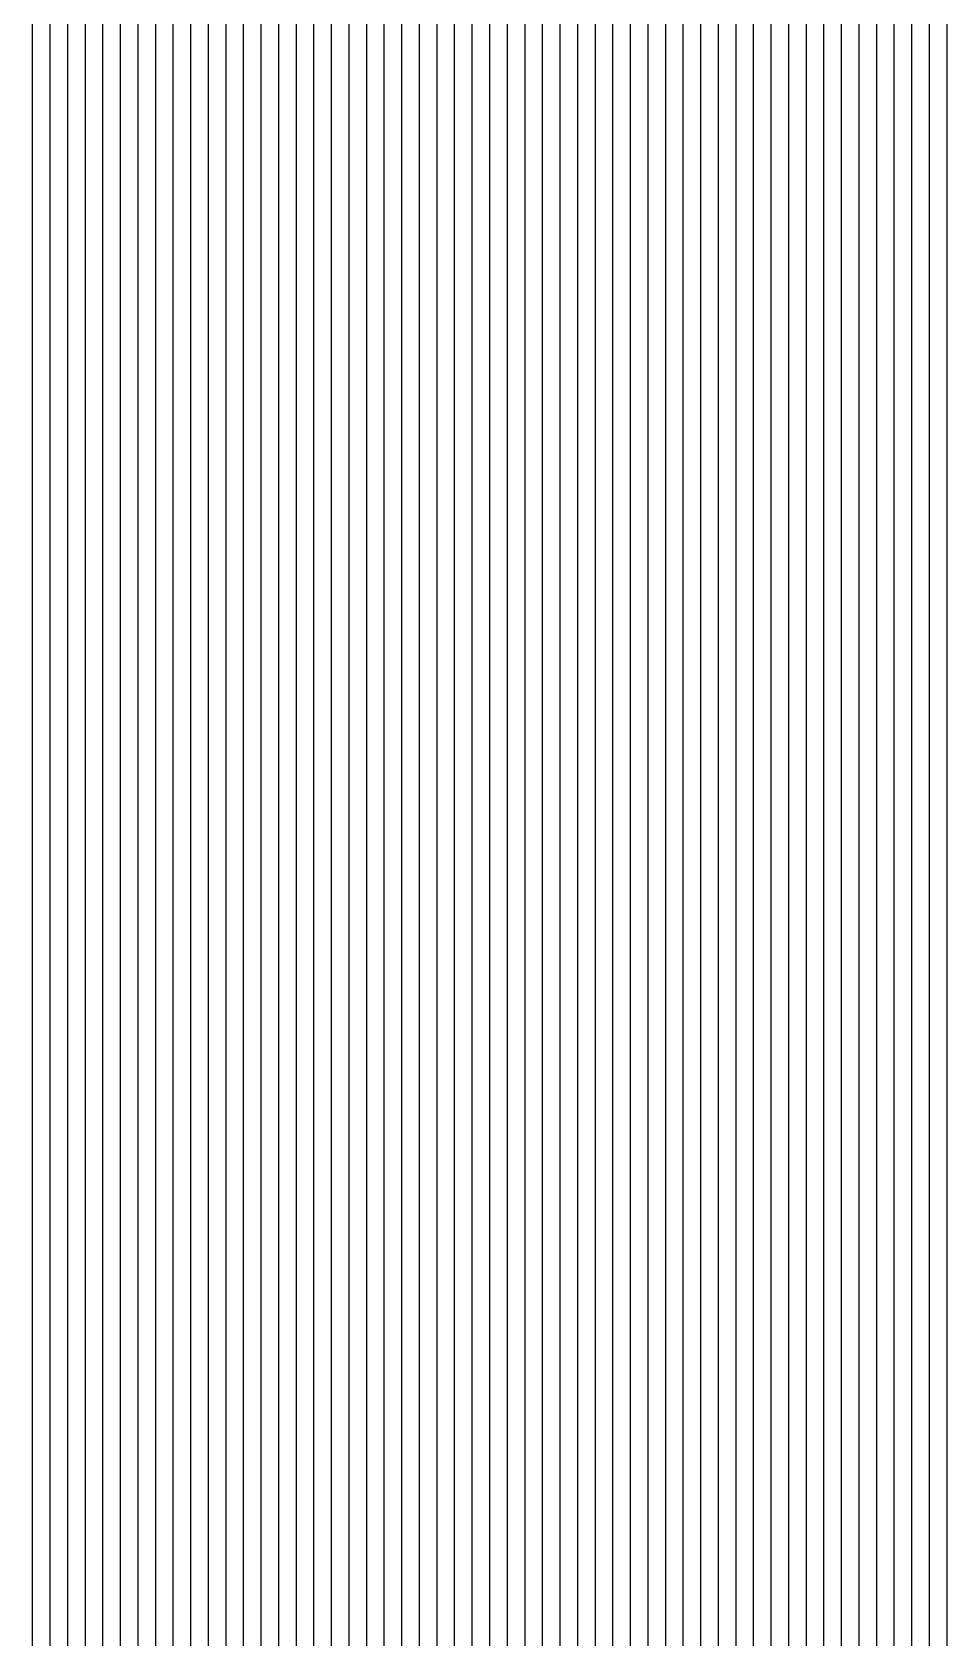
# Model space of a CAD drawing. Header units: millimetres. Extents: x -106 to 66, y -32 to 42.
# Drawn here: x 12.4 to 22.8, y -32.2 to -13.84 of the extents above; entities that cross this region are included whole.
import ezdxf

# ---------------------------------------------------------------- set-up
doc = ezdxf.new("R2010")
doc.units = ezdxf.units.MM
doc.layers.add('默认', color=18, linetype='Continuous', true_color=0x000000)

msp = doc.modelspace()

# ---------------------------------------------------------------- linework, layer by layer
at = {"layer": '默认'}
for points in [[(12.4, 1.568), (12.4, -32.2)], [(12.6, 1.401), (12.6, -32.2)], [(12.8, 1.246), (12.8, -32.2)], [(13, 1.104), (13, -32.2)], [(13.2, 0.974), (13.2, -32.2)], [(13.4, 0.858), (13.4, -32.2)], [(13.6, 0.755), (13.6, -32.2)], [(13.8, 0.664), (13.8, -32.2)], [(14, 0.585), (14, -32.2)], [(14.2, 0.516), (14.2, -32.2)], [(14.4, 0.456), (14.4, -32.2)], [(14.6, 0.402), (14.6, -32.2)], [(14.8, 0.354), (14.8, -32.2)], [(15, 0.311), (15, -32.2)], [(15.2, 0.271), (15.2, -32.2)], [(15.4, 0.234), (15.4, -32.2)], [(15.6, 0.199), (15.6, -32.2)], [(15.8, 0.166), (15.8, -32.2)], [(16, 0.135), (16, -32.2)], [(16.2, 0.105), (16.2, -32.2)], [(16.4, 0.077), (16.4, -32.2)], [(16.6, 0.049), (16.6, -32.2)], [(16.8, 0.023), (16.8, -32.2)], [(17, -0.003), (17, -32.2)], [(17.2, -0.027), (17.2, -32.2)], [(17.4, -0.051), (17.4, -32.2)], [(17.6, -0.074), (17.6, -32.2)], [(17.8, -0.096), (17.8, -32.2)], [(18, -0.117), (18, -32.2)], [(18.2, -0.138), (18.2, -32.2)], [(18.4, -0.158), (18.4, -32.2)], [(18.6, -0.178), (18.6, -32.2)], [(18.8, -0.197), (18.8, -32.2)], [(19, -0.216), (19, -32.2)], [(19.2, -0.234), (19.2, -32.2)], [(19.4, -0.253), (19.4, -32.2)], [(19.6, -0.271), (19.6, -32.2)], [(19.8, -0.289), (19.8, -32.2)], [(20, -0.307), (20, -32.2)], [(20.2, -0.325), (20.2, -32.2)], [(20.4, -0.343), (20.4, -32.2)], [(20.6, -0.361), (20.6, -32.2)], [(20.8, -0.381), (20.8, -32.2)], [(21, -0.4), (21, -32.2)], [(21.2, -0.419), (21.2, -32.2)], [(21.4, -0.439), (21.4, -32.2)], [(21.6, -0.459), (21.6, -32.2)], [(21.8, -0.479), (21.8, -32.2)], [(22, -0.5), (22, -32.2)], [(22.2, -0.522), (22.2, -32.2)], [(22.4, -0.545), (22.4, -32.2)], [(22.6, -0.569), (22.6, -0.592), (22.6, -32.2)], [(22.8, -0.594), (22.8, -32.2)], [(12.4, -1.786), (12.4, -32.2)], [(12.6, -1.881), (12.6, -32.2)], [(12.8, -1.97), (12.8, -32.2)], [(13, -2.053), (13, -32.2)], [(13.2, -2.131), (13.2, -32.2)], [(13.4, -2.205), (13.4, -32.2)], [(13.6, -2.275), (13.6, -32.2)], [(13.8, -2.343), (13.8, -32.2)], [(14, -2.408), (14, -32.2)], [(14.2, -2.472), (14.2, -32.2)], [(14.4, -2.533), (14.4, -32.2)], [(14.6, -2.594), (14.6, -32.2)], [(14.8, -2.653), (14.8, -32.2)], [(15, -2.711), (15, -32.2)], [(15.2, -2.769), (15.2, -32.2)], [(15.4, -2.826), (15.4, -32.2)], [(15.6, -2.882), (15.6, -32.2)], [(15.8, -2.939), (15.8, -32.2)], [(16, -2.995), (16, -32.2)], [(16.2, -3.051), (16.2, -32.2)], [(16.4, -3.108), (16.4, -32.2)], [(16.6, -3.165), (16.6, -32.2)], [(16.8, -3.222), (16.8, -32.2)], [(17, -3.279), (17, -32.2)], [(17.2, -3.337), (17.2, -32.2)], [(17.4, -3.396), (17.4, -32.2)], [(17.6, -3.455), (17.6, -32.2)], [(17.8, -3.516), (17.8, -32.2)], [(18, -3.577), (18, -32.2)], [(18.2, -3.64), (18.2, -32.2)], [(18.4, -3.704), (18.4, -32.2)], [(18.6, -3.769), (18.6, -32.2)], [(18.8, -3.837), (18.8, -32.2)], [(19, -3.906), (19, -32.2)], [(19.2, -3.978), (19.2, -32.2)], [(19.4, -4.052), (19.4, -32.2)], [(19.6, -4.129), (19.6, -32.2)], [(19.8, -4.209), (19.8, -32.2)], [(20, -4.292), (20, -32.2)], [(20.2, -4.379), (20.2, -32.2)], [(20.4, -4.469), (20.4, -32.2)], [(20.6, -4.564), (20.6, -32.2)], [(20.8, -4.663), (20.8, -32.2)], [(21, -4.766), (21, -32.2)], [(12.4, -4.942), (12.4, -32.2)], [(21.2, -4.876), (21.2, -32.2)], [(12.6, -5.034), (12.6, -32.2)], [(12.8, -5.123), (12.8, -32.2)], [(21.4, -4.991), (21.4, -32.2)], [(21.6, -5.112), (21.6, -32.2)], [(13, -5.21), (13, -32.2)], [(13.2, -5.295), (13.2, -32.2)], [(21.8, -5.241), (21.8, -32.2)], [(13.4, -5.379), (13.4, -32.2)], [(13.6, -5.463), (13.6, -32.2)], [(22, -5.376), (22, -32.2)], [(13.8, -5.545), (13.8, -32.2)], [(14, -5.628), (14, -32.2)], [(22.2, -5.52), (22.2, -32.2)], [(22.4, -5.671), (22.4, -32.2)], [(14.2, -5.71), (14.2, -32.2)], [(14.4, -5.793), (14.4, -32.2)], [(22.6, -5.83), (22.6, -32.2)], [(14.6, -5.875), (14.6, -32.2)], [(14.8, -5.958), (14.8, -32.2)], [(15, -6.042), (15, -32.2)], [(22.8, -5.999), (22.8, -32.2)], [(15.2, -6.126), (15.2, -32.2)], [(15.4, -6.211), (15.4, -32.2)], [(15.6, -6.297), (15.6, -32.2)], [(15.8, -6.385), (15.8, -32.2)], [(16, -6.473), (16, -32.2)], [(16.2, -6.562), (16.2, -32.2)], [(16.4, -6.653), (16.4, -32.2)], [(16.6, -6.746), (16.6, -32.2)], [(16.8, -6.84), (16.8, -32.2)], [(17, -6.937), (17, -32.2)], [(17.2, -7.035), (17.2, -32.2)], [(17.4, -7.137), (17.4, -32.2)], [(17.6, -7.241), (17.6, -32.2)], [(17.8, -7.349), (17.8, -32.2)], [(18, -7.46), (18, -32.2)], [(12.4, -7.685), (12.4, -32.2)], [(18.2, -7.575), (18.2, -32.2)], [(18.4, -7.693), (18.4, -32.2)], [(12.6, -7.811), (12.6, -32.2)], [(18.6, -7.816), (18.6, -32.2)], [(12.8, -7.932), (12.8, -32.2)], [(13, -8.05), (13, -32.2)], [(18.8, -7.943), (18.8, -32.2)], [(19, -8.074), (19, -32.2)], [(13.2, -8.166), (13.2, -32.2)], [(19.2, -8.209), (19.2, -32.2)], [(13.4, -8.28), (13.4, -32.2)], [(13.6, -8.393), (13.6, -32.2)], [(19.4, -8.349), (19.4, -32.2)], [(13.8, -8.505), (13.8, -32.2)], [(14, -8.616), (14, -32.2)], [(19.6, -8.494), (19.6, -32.2)], [(14.2, -8.728), (14.2, -32.2)], [(19.8, -8.643), (19.8, -32.2)], [(20, -8.797), (20, -32.2)], [(14.4, -8.839), (14.4, -32.2)], [(14.6, -8.951), (14.6, -32.2)], [(20.2, -8.956), (20.2, -32.2)], [(14.8, -9.063), (14.8, -32.2)], [(15, -9.176), (15, -32.2)], [(20.4, -9.119), (20.4, -9.136), (20.4, -32.2)], [(15.2, -9.29), (15.2, -32.2)], [(20.6, -9.286), (20.6, -32.2)], [(12.4, -9.525), (12.4, -32.2)], [(15.4, -9.404), (15.4, -32.2)], [(15.6, -9.52), (15.6, -32.2)], [(20.8, -9.458), (20.8, -32.2)], [(12.6, -9.73), (12.6, -32.2)], [(15.8, -9.636), (15.8, -32.2)], [(21, -9.634), (21, -32.2)], [(16, -9.754), (16, -32.2)], [(16.2, -9.872), (16.2, -32.2)], [(21.2, -9.815), (21.2, -32.2)], [(12.8, -9.925), (12.8, -32.2)], [(16.4, -9.993), (16.4, -32.2)], [(21.4, -10), (21.4, -32.2)], [(13, -10.109), (13, -32.2)], [(16.6, -10.114), (16.6, -32.2)], [(16.8, -10.238), (16.8, -32.2)], [(21.6, -10.189), (21.6, -32.2)], [(13.2, -10.284), (13.2, -32.2)], [(13.4, -10.451), (13.4, -32.2)], [(17, -10.364), (17, -32.2)], [(21.8, -10.382), (21.8, -32.2)], [(13.6, -10.61), (13.6, -32.2)], [(17.2, -10.492), (17.2, -32.2)], [(17.4, -10.621), (17.4, -32.2)], [(22, -10.578), (22, -32.2)], [(13.8, -10.765), (13.8, -32.2)], [(17.6, -10.754), (17.6, -32.2)], [(22.2, -10.778), (22.2, -32.2)], [(12.4, -10.871), (12.4, -32.2)], [(14, -10.914), (14, -32.2)], [(17.8, -10.888), (17.8, -32.2)], [(22.4, -10.982), (22.4, -32.2)], [(12.6, -11.126), (12.6, -32.2)], [(14.2, -11.06), (14.2, -32.2)], [(18, -11.025), (18, -32.2)], [(18.2, -11.163), (18.2, -32.2)], [(22.6, -11.188), (22.6, -32.2)], [(14.4, -11.203), (14.4, -32.2)], [(14.6, -11.343), (14.6, -32.2)], [(18.4, -11.304), (18.4, -32.2)], [(12.8, -11.392), (12.8, -32.2)], [(14.8, -11.481), (14.8, -32.2)], [(18.6, -11.448), (18.6, -32.2)], [(22.8, -11.397), (22.8, -32.2)], [(13, -11.627), (13, -32.2)], [(15, -11.617), (15, -32.2)], [(18.8, -11.593), (18.8, -32.2)], [(19, -11.74), (19, -32.2)], [(13.2, -11.849), (13.2, -32.2)], [(15.2, -11.752), (15.2, -32.2)], [(15.4, -11.886), (15.4, -32.2)], [(19.2, -11.889), (19.2, -32.2)], [(13.4, -12.062), (13.4, -32.2)], [(15.6, -12.019), (15.6, -32.2)], [(19.4, -12.039), (19.4, -32.2)], [(13.6, -12.264), (13.6, -32.2)], [(15.8, -12.151), (15.8, -32.2)], [(16, -12.283), (16, -32.2)], [(19.6, -12.191), (19.6, -32.2)], [(12.4, -12.348), (12.4, -32.2)], [(13.8, -12.458), (13.8, -32.2)], [(16.2, -12.414), (16.2, -32.2)], [(19.8, -12.344), (19.8, -32.2)], [(12.6, -12.601), (12.6, -32.2)], [(14, -12.642), (14, -32.2)], [(16.4, -12.545), (16.4, -32.2)], [(20, -12.499), (20, -32.2)], [(20.2, -12.654), (20.2, -32.2)], [(14.2, -12.818), (14.2, -32.2)], [(16.6, -12.676), (16.6, -32.2)], [(16.8, -12.807), (16.8, -32.2)], [(20.4, -12.81), (20.4, -32.2)], [(12.8, -12.879), (12.8, -32.2)], [(14.4, -12.987), (14.4, -32.2)], [(17, -12.939), (17, -32.2)], [(20.6, -12.966), (20.6, -32.2)], [(13, -13.171), (13, -32.2)], [(14.6, -13.15), (14.6, -32.2)], [(17.2, -13.07), (17.2, -32.2)], [(17.4, -13.202), (17.4, -32.2)], [(20.8, -13.123), (20.8, -32.2)], [(14.8, -13.308), (14.8, -32.2)], [(17.6, -13.333), (17.6, -32.2)], [(21, -13.279), (21, -32.2)], [(13.2, -13.429), (13.2, -32.2)], [(15, -13.461), (15, -32.2)], [(17.8, -13.465), (17.8, -32.2)], [(21.2, -13.434), (21.2, -32.2)], [(13.4, -13.656), (13.4, -32.2)], [(15.2, -13.609), (15.2, -32.2)], [(15.4, -13.754), (15.4, -32.2)], [(18, -13.597), (18, -32.2)], [(18.2, -13.728), (18.2, -32.2)], [(21.4, -13.589), (21.4, -32.2)], [(21.6, -13.743), (21.6, -32.2)], [(13.6, -13.864), (13.6, -32.2)], [(15.6, -13.896), (15.6, -32.2)], [(18.4, -13.859), (18.4, -32.2)], [(21.8, -13.896), (21.8, -32.2)], [(13.8, -14.059), (13.8, -32.2)], [(15.8, -14.035), (15.8, -32.2)], [(18.6, -13.99), (18.6, -32.2)], [(18.8, -14.12), (18.8, -32.2)], [(22, -14.047), (22, -32.2)], [(12.4, -14.266), (12.4, -32.2)], [(14, -14.245), (14, -32.2)], [(16, -14.171), (16, -32.2)], [(16.2, -14.304), (16.2, -32.2)], [(19, -14.25), (19, -32.2)], [(22.2, -14.196), (22.2, -32.2)], [(12.6, -14.489), (12.6, -32.2)], [(14.2, -14.422), (14.2, -32.2)], [(16.4, -14.436), (16.4, -32.2)], [(19.2, -14.379), (19.2, -32.2)], [(22.4, -14.342), (22.4, -32.2)], [(22.6, -14.486), (22.6, -32.2)], [(14.4, -14.593), (14.4, -32.2)], [(16.6, -14.566), (16.6, -32.2)], [(19.4, -14.507), (19.4, -32.2)], [(19.6, -14.634), (19.6, -32.2)], [(22.8, -14.627), (22.8, -32.2)], [(12.8, -14.742), (12.8, -32.2)], [(14.6, -14.756), (14.6, -32.2)], [(16.8, -14.694), (16.8, -32.2)], [(17, -14.82), (17, -32.2)], [(19.8, -14.76), (19.8, -32.2)], [(13, -14.988), (13, -32.2)], [(14.8, -14.914), (14.8, -32.2)], [(17.2, -14.945), (17.2, -32.2)], [(20, -14.884), (20, -32.2)], [(20.2, -15.007), (20.2, -32.2)], [(13.2, -15.2), (13.2, -32.2)], [(15, -15.066), (15, -32.2)], [(15.2, -15.214), (15.2, -32.2)], [(17.4, -15.068), (17.4, -32.2)], [(17.6, -15.19), (17.6, -32.2)], [(20.4, -15.128), (20.4, -32.2)], [(13.4, -15.393), (13.4, -32.2)], [(15.4, -15.357), (15.4, -32.2)], [(17.8, -15.31), (17.8, -32.2)], [(20.6, -15.248), (20.6, -32.2)], [(20.8, -15.365), (20.8, -32.2)], [(13.6, -15.575), (13.6, -32.2)], [(15.6, -15.497), (15.6, -32.2)], [(18, -15.428), (18, -32.2)], [(18.2, -15.545), (18.2, -32.2)], [(21, -15.481), (21, -32.2)], [(21.2, -15.595), (21.2, -32.2)], [(13.8, -15.748), (13.8, -32.2)], [(15.8, -15.632), (15.8, -32.2)], [(16, -15.764), (16, -32.2)], [(18.4, -15.66), (18.4, -32.2)], [(18.6, -15.774), (18.6, -32.2)], [(21.4, -15.706), (21.4, -32.2)], [(14, -15.915), (14, -32.2)], [(16.2, -15.892), (16.2, -32.2)], [(18.8, -15.886), (18.8, -32.2)], [(21.6, -15.816), (21.6, -32.2)], [(21.8, -15.923), (21.8, -32.2)], [(14.2, -16.075), (14.2, -32.2)], [(16.4, -16.018), (16.4, -32.2)], [(16.6, -16.141), (16.6, -32.2)], [(19, -15.996), (19, -32.2)], [(19.2, -16.105), (19.2, -32.2)], [(22, -16.029), (22, -32.2)], [(22.2, -16.132), (22.2, -32.2)], [(12.4, -16.33), (12.4, -32.2)], [(14.4, -16.23), (14.4, -32.2)], [(16.8, -16.262), (16.8, -32.2)], [(19.4, -16.212), (19.4, -32.2)], [(19.6, -16.317), (19.6, -32.2)], [(22.4, -16.233), (22.4, -32.2)], [(22.6, -16.332), (22.6, -32.2)], [(14.6, -16.38), (14.6, -32.2)], [(17, -16.38), (17, -32.2)], [(17.2, -16.496), (17.2, -32.2)], [(19.8, -16.421), (19.8, -32.2)], [(20, -16.523), (20, -32.2)], [(22.8, -16.429), (22.8, -32.2)], [(12.6, -16.531), (12.6, -32.2)], [(14.8, -16.526), (14.8, -32.2)], [(15, -16.668), (15, -32.2)], [(17.4, -16.61), (17.4, -32.2)], [(20.2, -16.623), (20.2, -32.2)], [(12.8, -16.717), (12.8, -32.2)], [(15.2, -16.805), (15.2, -32.2)], [(17.6, -16.722), (17.6, -32.2)], [(17.8, -16.833), (17.8, -32.2)], [(20.4, -16.722), (20.4, -32.2)], [(20.6, -16.819), (20.6, -32.2)], [(13, -16.892), (13, -32.2)], [(13.2, -17.059), (13.2, -32.2)], [(15.4, -16.94), (15.4, -32.2)], [(15.6, -17.071), (15.6, -32.2)], [(18, -16.941), (18, -32.2)], [(18.2, -17.048), (18.2, -32.2)], [(20.8, -16.915), (20.8, -32.2)], [(21, -17.01), (21, -32.2)], [(13.4, -17.219), (13.4, -32.2)], [(15.8, -17.198), (15.8, -32.2)], [(18.4, -17.154), (18.4, -32.2)], [(21.2, -17.103), (21.2, -32.2)], [(21.4, -17.194), (21.4, -32.2)], [(13.6, -17.375), (13.6, -32.2)], [(16, -17.323), (16, -32.2)], [(18.6, -17.258), (18.6, -32.2)], [(18.8, -17.361), (18.8, -32.2)], [(21.6, -17.285), (21.6, -32.2)], [(21.8, -17.374), (21.8, -32.2)], [(13.8, -17.525), (13.8, -32.2)], [(16.2, -17.445), (16.2, -32.2)], [(16.4, -17.565), (16.4, -32.2)], [(19, -17.462), (19, -32.2)], [(19.2, -17.562), (19.2, -32.2)], [(22, -17.461), (22, -32.2)], [(22.2, -17.548), (22.2, -32.2)], [(14, -17.671), (14, -32.2)], [(16.6, -17.682), (16.6, -32.2)], [(16.8, -17.798), (16.8, -32.2)], [(19.4, -17.661), (19.4, -32.2)], [(19.6, -17.759), (19.6, -32.2)], [(22.4, -17.634), (22.4, -32.2)], [(22.6, -17.718), (22.6, -32.2)], [(22.8, -17.802), (22.8, -32.2)], [(14.2, -17.813), (14.2, -32.2)], [(14.4, -17.951), (14.4, -32.2)], [(17, -17.911), (17, -32.2)], [(19.8, -17.856), (19.8, -32.2)], [(20, -17.951), (20, -32.2)], [(14.6, -18.086), (14.6, -32.2)], [(17.2, -18.022), (17.2, -32.2)], [(17.4, -18.132), (17.4, -32.2)], [(20.2, -18.045), (20.2, -32.2)], [(20.4, -18.138), (20.4, -32.2)], [(12.4, -18.251), (12.4, -32.2)], [(14.8, -18.217), (14.8, -32.2)], [(15, -18.346), (15, -32.2)], [(17.6, -18.239), (17.6, -32.2)], [(17.8, -18.345), (17.8, -32.2)], [(20.6, -18.23), (20.6, -32.2)], [(20.8, -18.32), (20.8, -32.2)], [(12.6, -18.413), (12.6, -32.2)], [(15.2, -18.472), (15.2, -32.2)], [(18, -18.45), (18, -32.2)], [(21, -18.409), (21, -32.2)], [(21.2, -18.497), (21.2, -32.2)], [(12.8, -18.57), (12.8, -32.2)], [(13, -18.72), (13, -32.2)], [(15.4, -18.595), (15.4, -32.2)], [(15.6, -18.715), (15.6, -32.2)], [(18.2, -18.552), (18.2, -32.2)], [(18.4, -18.654), (18.4, -32.2)], [(21.4, -18.584), (21.4, -32.2)], [(21.6, -18.67), (21.6, -32.2)], [(13.2, -18.866), (13.2, -32.2)], [(15.8, -18.832), (15.8, -32.2)], [(18.6, -18.753), (18.6, -32.2)], [(18.8, -18.851), (18.8, -32.2)], [(21.8, -18.754), (21.8, -32.2)], [(22, -18.837), (22, -32.2)], [(13.4, -19.008), (13.4, -32.2)], [(16, -18.948), (16, -32.2)], [(16.2, -19.061), (16.2, -32.2)], [(19, -18.948), (19, -32.2)], [(19.2, -19.043), (19.2, -32.2)], [(22.2, -18.919), (22.2, -32.2)], [(22.4, -19), (22.4, -32.2)], [(22.6, -19.079), (22.6, -32.2)], [(13.6, -19.145), (13.6, -32.2)], [(16.4, -19.171), (16.4, -32.2)], [(19.4, -19.136), (19.4, -32.2)], [(19.6, -19.228), (19.6, -32.2)], [(22.8, -19.158), (22.8, -32.2)], [(13.8, -19.278), (13.8, -32.2)], [(14, -19.408), (14, -32.2)], [(16.6, -19.28), (16.6, -32.2)], [(16.8, -19.387), (16.8, -32.2)], [(19.8, -19.319), (19.8, -32.2)], [(20, -19.408), (20, -32.2)], [(14.2, -19.535), (14.2, -32.2)], [(17, -19.491), (17, -32.2)], [(17.2, -19.594), (17.2, -32.2)], [(20.2, -19.496), (20.2, -32.2)], [(20.4, -19.582), (20.4, -32.2)], [(14.4, -19.659), (14.4, -32.2)], [(14.6, -19.78), (14.6, -32.2)], [(17.4, -19.695), (17.4, -32.2)], [(17.6, -19.794), (17.6, -32.2)], [(20.6, -19.667), (20.6, -32.2)], [(20.8, -19.75), (20.8, -32.2)], [(14.8, -19.898), (14.8, -32.2)], [(17.8, -19.891), (17.8, -32.2)], [(18, -19.987), (18, -32.2)], [(21, -19.832), (21, -32.2)], [(21.2, -19.913), (21.2, -32.2)], [(21.4, -19.992), (21.4, -32.2)], [(12.4, -20.014), (12.4, -32.2)], [(12.6, -20.158), (12.6, -32.2)], [(15, -20.013), (15, -32.2)], [(15.2, -20.126), (15.2, -32.2)], [(18.2, -20.081), (18.2, -32.2)], [(18.4, -20.173), (18.4, -32.2)], [(21.6, -20.069), (21.6, -32.2)], [(21.8, -20.146), (21.8, -32.2)], [(12.8, -20.297), (12.8, -32.2)], [(15.4, -20.236), (15.4, -32.2)], [(15.6, -20.344), (15.6, -32.2)], [(18.6, -20.263), (18.6, -32.2)], [(18.8, -20.352), (18.8, -32.2)], [(22, -20.221), (22, -32.2)], [(22.2, -20.294), (22.2, -32.2)], [(22.4, -20.366), (22.4, -32.2)], [(13, -20.431), (13, -32.2)], [(13.2, -20.562), (13.2, -32.2)], [(15.8, -20.45), (15.8, -32.2)], [(16, -20.553), (16, -32.2)], [(19, -20.44), (19, -32.2)], [(19.2, -20.525), (19.2, -32.2)], [(22.6, -20.437), (22.6, -32.2)], [(22.8, -20.507), (22.8, -32.2)], [(13.4, -20.688), (13.4, -32.2)], [(16.2, -20.654), (16.2, -32.2)], [(19.4, -20.609), (19.4, -32.2)], [(19.6, -20.692), (19.6, -32.2)], [(13.6, -20.811), (13.6, -32.2)], [(16.4, -20.754), (16.4, -32.2)], [(16.6, -20.851), (16.6, -32.2)], [(19.8, -20.773), (19.8, -32.2)], [(20, -20.852), (20, -32.2)], [(13.8, -20.93), (13.8, -32.2)], [(14, -21.047), (14, -32.2)], [(16.8, -20.946), (16.8, -32.2)], [(17, -21.039), (17, -32.2)], [(20.2, -20.93), (20.2, -32.2)], [(20.4, -21.006), (20.4, -32.2)], [(20.6, -21.081), (20.6, -32.2)], [(14.2, -21.16), (14.2, -32.2)], [(14.4, -21.27), (14.4, -32.2)], [(17.2, -21.131), (17.2, -32.2)], [(17.4, -21.221), (17.4, -32.2)], [(20.8, -21.155), (20.8, -32.2)], [(21, -21.227), (21, -32.2)], [(14.6, -21.378), (14.6, -32.2)], [(17.6, -21.308), (17.6, -32.2)], [(17.8, -21.395), (17.8, -32.2)], [(18, -21.479), (18, -32.2)], [(21.2, -21.297), (21.2, -32.2)], [(21.4, -21.366), (21.4, -32.2)], [(21.6, -21.434), (21.6, -32.2)], [(12.4, -21.607), (12.4, -32.2)], [(14.8, -21.483), (14.8, -32.2)], [(15, -21.586), (15, -32.2)], [(18.2, -21.562), (18.2, -32.2)], [(18.4, -21.643), (18.4, -32.2)], [(21.8, -21.5), (21.8, -32.2)], [(22, -21.565), (22, -32.2)], [(22.2, -21.628), (22.2, -32.2)], [(12.6, -21.736), (12.6, -32.2)], [(15.2, -21.686), (15.2, -32.2)], [(15.4, -21.784), (15.4, -32.2)], [(18.6, -21.722), (18.6, -32.2)], [(18.8, -21.8), (18.8, -32.2)], [(22.4, -21.69), (22.4, -32.2)], [(22.6, -21.751), (22.6, -32.2)], [(22.8, -21.811), (22.8, -32.2)], [(12.8, -21.861), (12.8, -32.2)], [(13, -21.982), (13, -32.2)], [(15.6, -21.879), (15.6, -32.2)], [(15.8, -21.973), (15.8, -32.2)], [(19, -21.876), (19, -32.2)], [(19.2, -21.95), (19.2, -32.2)], [(19.4, -22.023), (19.4, -32.2)], [(13.2, -22.098), (13.2, -32.2)], [(13.4, -22.212), (13.4, -32.2)], [(16, -22.064), (16, -32.2)], [(16.2, -22.154), (16.2, -32.2)], [(19.6, -22.095), (19.6, -32.2)], [(19.8, -22.165), (19.8, -32.2)], [(13.6, -22.322), (13.6, -32.2)], [(16.4, -22.241), (16.4, -32.2)], [(16.6, -22.326), (16.6, -32.2)], [(20, -22.233), (20, -32.2)], [(20.2, -22.3), (20.2, -32.2)], [(20.4, -22.366), (20.4, -32.2)], [(13.8, -22.429), (13.8, -32.2)], [(14, -22.533), (14, -32.2)], [(16.8, -22.41), (16.8, -32.2)], [(17, -22.492), (17, -32.2)], [(17.2, -22.572), (17.2, -32.2)], [(20.6, -22.43), (20.6, -32.2)], [(20.8, -22.492), (20.8, -32.2)], [(21, -22.554), (21, -32.2)], [(14.2, -22.634), (14.2, -32.2)], [(14.4, -22.733), (14.4, -32.2)], [(17.4, -22.65), (17.4, -32.2)], [(17.6, -22.726), (17.6, -32.2)], [(21.2, -22.614), (21.2, -32.2)], [(21.4, -22.672), (21.4, -32.2)], [(21.6, -22.729), (21.6, -32.2)], [(14.6, -22.829), (14.6, -32.2)], [(14.8, -22.922), (14.8, -32.2)], [(17.8, -22.801), (17.8, -32.2)], [(18, -22.874), (18, -32.2)], [(18.2, -22.946), (18.2, -32.2)], [(21.8, -22.785), (21.8, -32.2)], [(22, -22.839), (22, -32.2)], [(22.2, -22.892), (22.2, -32.2)], [(22.4, -22.944), (22.4, -32.2)], [(12.4, -23.001), (12.4, -32.2)], [(12.6, -23.118), (12.6, -32.2)], [(15, -23.013), (15, -32.2)], [(15.2, -23.102), (15.2, -32.2)], [(18.4, -23.016), (18.4, -32.2)], [(18.6, -23.084), (18.6, -32.2)], [(22.6, -22.994), (22.6, -32.2)], [(22.8, -23.043), (22.8, -32.2)], [(12.8, -23.231), (12.8, -32.2)], [(15.4, -23.189), (15.4, -32.2)], [(15.6, -23.273), (15.6, -32.2)], [(18.8, -23.151), (18.8, -32.2)], [(19, -23.216), (19, -32.2)], [(19.2, -23.279), (19.2, -32.2)], [(13, -23.34), (13, -32.2)], [(13.2, -23.446), (13.2, -32.2)], [(15.8, -23.356), (15.8, -32.2)], [(16, -23.437), (16, -32.2)], [(19.4, -23.342), (19.4, -32.2)], [(19.6, -23.402), (19.6, -32.2)], [(19.8, -23.462), (19.8, -32.2)], [(13.4, -23.549), (13.4, -32.2)], [(13.6, -23.648), (13.6, -32.2)], [(16.2, -23.515), (16.2, -32.2)], [(16.4, -23.592), (16.4, -32.2)], [(16.6, -23.667), (16.6, -32.2)], [(20, -23.52), (20, -32.2)], [(20.2, -23.576), (20.2, -32.2)], [(20.4, -23.631), (20.4, -32.2)], [(13.8, -23.745), (13.8, -32.2)], [(14, -23.839), (14, -32.2)], [(16.8, -23.74), (16.8, -32.2)], [(17, -23.812), (17, -32.2)], [(20.6, -23.685), (20.6, -32.2)], [(20.8, -23.737), (20.8, -32.2)], [(21, -23.788), (21, -32.2)], [(21.2, -23.837), (21.2, -32.2)], [(14.2, -23.93), (14.2, -32.2)], [(14.4, -24.019), (14.4, -32.2)], [(17.2, -23.881), (17.2, -32.2)], [(17.4, -23.949), (17.4, -32.2)], [(17.6, -24.016), (17.6, -32.2)], [(21.4, -23.886), (21.4, -32.2)], [(21.6, -23.932), (21.6, -32.2)], [(21.8, -23.978), (21.8, -32.2)], [(22, -24.022), (22, -32.2)], [(12.4, -24.18), (12.4, -32.2)], [(14.6, -24.105), (14.6, -32.2)], [(14.8, -24.189), (14.8, -32.2)], [(17.8, -24.08), (17.8, -32.2)], [(18, -24.143), (18, -32.2)], [(18.2, -24.205), (18.2, -32.2)], [(22.2, -24.065), (22.2, -32.2)], [(22.4, -24.107), (22.4, -32.2)], [(22.6, -24.148), (22.6, -32.2)], [(22.8, -24.187), (22.8, -32.2)], [(12.6, -24.287), (12.6, -32.2)], [(12.8, -24.391), (12.8, -32.2)], [(15, -24.271), (15, -32.2)], [(15.2, -24.35), (15.2, -32.2)], [(18.4, -24.265), (18.4, -32.2)], [(18.6, -24.323), (18.6, -32.2)], [(18.8, -24.38), (18.8, -32.2)], [(13, -24.492), (13, -32.2)], [(13.2, -24.589), (13.2, -32.2)], [(15.4, -24.428), (15.4, -32.2)], [(15.6, -24.503), (15.6, -32.2)], [(15.8, -24.577), (15.8, -32.2)], [(19, -24.436), (19, -32.2)], [(19.2, -24.49), (19.2, -32.2)], [(19.4, -24.542), (19.4, -32.2)], [(19.6, -24.593), (19.6, -32.2)], [(13.4, -24.683), (13.4, -32.2)], [(13.6, -24.774), (13.6, -32.2)], [(16, -24.648), (16, -32.2)], [(16.2, -24.718), (16.2, -32.2)], [(19.8, -24.643), (19.8, -32.2)], [(20, -24.691), (20, -32.2)], [(20.2, -24.738), (20.2, -32.2)], [(20.4, -24.783), (20.4, -32.2)], [(13.8, -24.863), (13.8, -32.2)], [(14, -24.949), (14, -32.2)], [(16.4, -24.786), (16.4, -32.2)], [(16.6, -24.852), (16.6, -32.2)], [(16.8, -24.917), (16.8, -32.2)], [(20.6, -24.827), (20.6, -32.2)], [(20.8, -24.87), (20.8, -32.2)], [(21, -24.912), (21, -32.2)], [(21.2, -24.952), (21.2, -32.2)], [(12.4, -25.148), (12.4, -32.2)], [(14.2, -25.032), (14.2, -32.2)], [(14.4, -25.113), (14.4, -32.2)], [(17, -24.979), (17, -32.2)], [(17.2, -25.04), (17.2, -32.2)], [(17.4, -25.1), (17.4, -32.2)], [(21.4, -24.99), (21.4, -32.2)], [(21.6, -25.028), (21.6, -32.2)], [(21.8, -25.064), (21.8, -32.2)], [(22, -25.099), (22, -32.2)], [(22.2, -25.133), (22.2, -32.2)], [(12.6, -25.247), (12.6, -32.2)], [(14.6, -25.192), (14.6, -32.2)], [(14.8, -25.268), (14.8, -32.2)], [(17.6, -25.158), (17.6, -32.2)], [(17.8, -25.214), (17.8, -32.2)], [(18, -25.268), (18, -32.2)], [(18.2, -25.321), (18.2, -32.2)], [(22.4, -25.165), (22.4, -32.2)], [(22.6, -25.196), (22.6, -32.2)], [(22.8, -25.226), (22.8, -32.2)], [(12.8, -25.344), (12.8, -32.2)], [(13, -25.437), (13, -32.2)], [(15, -25.342), (15, -32.2)], [(15.2, -25.415), (15.2, -32.2)], [(15.4, -25.485), (15.4, -32.2)], [(18.4, -25.372), (18.4, -32.2)], [(18.6, -25.422), (18.6, -32.2)], [(18.8, -25.471), (18.8, -32.2)], [(19, -25.517), (19, -32.2)], [(13.2, -25.528), (13.2, -32.2)], [(13.4, -25.616), (13.4, -32.2)], [(13.6, -25.701), (13.6, -32.2)], [(15.6, -25.553), (15.6, -32.2)], [(15.8, -25.62), (15.8, -32.2)], [(16, -25.684), (16, -32.2)], [(19.2, -25.563), (19.2, -32.2)], [(19.4, -25.607), (19.4, -32.2)], [(19.6, -25.649), (19.6, -32.2)], [(19.8, -25.69), (19.8, -32.2)], [(13.8, -25.783), (13.8, -32.2)], [(14, -25.863), (14, -32.2)], [(16.2, -25.747), (16.2, -32.2)], [(16.4, -25.808), (16.4, -32.2)], [(16.6, -25.867), (16.6, -32.2)], [(20, -25.73), (20, -32.2)], [(20.2, -25.768), (20.2, -32.2)], [(20.4, -25.805), (20.4, -32.2)], [(20.6, -25.84), (20.6, -32.2)], [(20.8, -25.874), (20.8, -32.2)], [(12.4, -25.919), (12.4, -32.2)], [(12.6, -26.013), (12.6, -32.2)], [(14.2, -25.94), (14.2, -32.2)], [(14.4, -26.015), (14.4, -32.2)], [(16.8, -25.924), (16.8, -32.2)], [(17, -25.98), (17, -32.2)], [(17.2, -26.034), (17.2, -32.2)], [(21, -25.907), (21, -32.2)], [(21.2, -25.938), (21.2, -32.2)], [(21.4, -25.968), (21.4, -32.2)], [(21.6, -25.997), (21.6, -32.2)], [(21.8, -26.025), (21.8, -32.2)], [(22, -26.051), (22, -32.2)], [(12.8, -26.104), (12.8, -32.2)], [(13, -26.192), (13, -32.2)], [(14.6, -26.088), (14.6, -32.2)], [(14.8, -26.159), (14.8, -32.2)], [(15, -26.228), (15, -32.2)], [(17.4, -26.086), (17.4, -32.2)], [(17.6, -26.137), (17.6, -32.2)], [(17.8, -26.185), (17.8, -32.2)], [(18, -26.233), (18, -32.2)], [(22.2, -26.076), (22.2, -32.2)], [(22.4, -26.1), (22.4, -32.2)], [(22.6, -26.122), (22.6, -32.2)], [(22.8, -26.143), (22.8, -32.2)], [(13.2, -26.277), (13.2, -32.2)], [(13.4, -26.36), (13.4, -32.2)], [(15.2, -26.294), (15.2, -32.2)], [(15.4, -26.359), (15.4, -32.2)], [(15.6, -26.422), (15.6, -32.2)], [(18.2, -26.278), (18.2, -32.2)], [(18.4, -26.323), (18.4, -32.2)], [(18.6, -26.365), (18.6, -32.2)], [(18.8, -26.406), (18.8, -32.2)], [(12.4, -26.516), (12.4, -32.2)], [(12.6, -26.606), (12.6, -32.2)], [(13.6, -26.44), (13.6, -32.2)], [(13.8, -26.518), (13.8, -32.2)], [(14, -26.593), (14, -32.2)], [(15.8, -26.482), (15.8, -32.2)], [(16, -26.541), (16, -32.2)], [(16.2, -26.599), (16.2, -32.2)], [(19, -26.446), (19, -32.2)], [(19.2, -26.484), (19.2, -32.2)], [(19.4, -26.52), (19.4, -32.2)], [(19.6, -26.555), (19.6, -32.2)], [(19.8, -26.588), (19.8, -32.2)], [(20, -26.621), (20, -32.2)], [(12.8, -26.693), (12.8, -32.2)], [(13, -26.776), (13, -32.2)], [(14.2, -26.666), (14.2, -32.2)], [(14.4, -26.737), (14.4, -32.2)], [(16.4, -26.654), (16.4, -32.2)], [(16.6, -26.707), (16.6, -32.2)], [(16.8, -26.759), (16.8, -32.2)], [(20.2, -26.651), (20.2, -32.2)], [(20.4, -26.68), (20.4, -32.2)], [(20.6, -26.708), (20.6, -32.2)], [(20.8, -26.735), (20.8, -32.2)], [(21, -26.76), (21, -32.2)], [(21.2, -26.784), (21.2, -32.2)], [(12.4, -26.963), (12.4, -32.2)], [(13.2, -26.858), (13.2, -32.2)], [(13.4, -26.936), (13.4, -32.2)], [(14.6, -26.805), (14.6, -32.2)], [(14.8, -26.871), (14.8, -32.2)], [(15, -26.936), (15, -32.2)], [(17, -26.809), (17, -32.2)], [(17.2, -26.857), (17.2, -32.2)], [(17.4, -26.903), (17.4, -32.2)], [(17.6, -26.948), (17.6, -32.2)], [(21.4, -26.806), (21.4, -32.2)], [(21.6, -26.827), (21.6, -32.2)], [(21.8, -26.847), (21.8, -32.2)], [(22, -26.866), (22, -32.2)], [(22.2, -26.883), (22.2, -32.2)], [(22.4, -26.899), (22.4, -32.2)], [(22.6, -26.913), (22.6, -32.2)], [(22.8, -26.927), (22.8, -32.2)], [(12.6, -27.049), (12.6, -32.2)], [(12.8, -27.132), (12.8, -32.2)], [(13.6, -27.013), (13.6, -32.2)], [(13.8, -27.087), (13.8, -32.2)], [(14, -27.158), (14, -32.2)], [(15.2, -26.998), (15.2, -32.2)], [(15.4, -27.058), (15.4, -32.2)], [(15.6, -27.116), (15.6, -32.2)], [(17.8, -26.991), (17.8, -32.2)], [(18, -27.032), (18, -32.2)], [(18.2, -27.072), (18.2, -32.2)], [(18.4, -27.11), (18.4, -32.2)], [(18.6, -27.146), (18.6, -32.2)], [(12.4, -27.268), (12.4, -32.2)], [(12.6, -27.35), (12.6, -32.2)], [(13, -27.213), (13, -32.2)], [(13.2, -27.291), (13.2, -32.2)], [(14.2, -27.227), (14.2, -32.2)], [(14.4, -27.294), (14.4, -32.2)], [(15.8, -27.173), (15.8, -32.2)], [(16, -27.227), (16, -32.2)], [(16.2, -27.28), (16.2, -32.2)], [(16.4, -27.33), (16.4, -32.2)], [(18.8, -27.181), (18.8, -32.2)], [(19, -27.215), (19, -32.2)], [(19.2, -27.246), (19.2, -32.2)], [(19.4, -27.276), (19.4, -32.2)], [(19.6, -27.305), (19.6, -32.2)], [(19.8, -27.332), (19.8, -32.2)], [(12.4, -27.364), (12.4, -32.2)], [(12.6, -27.446), (12.6, -32.2)], [(12.8, -27.43), (12.8, -32.2)], [(12.8, -27.525), (12.8, -32.2)], [(13, -27.508), (13, -32.2)], [(13.4, -27.366), (13.4, -32.2)], [(13.6, -27.439), (13.6, -32.2)], [(13.8, -27.509), (13.8, -32.2)], [(14.6, -27.359), (14.6, -32.2)], [(14.8, -27.421), (14.8, -32.2)], [(15, -27.482), (15, -32.2)], [(16.6, -27.379), (16.6, -32.2)], [(16.8, -27.426), (16.8, -32.2)], [(17, -27.471), (17, -32.2)], [(17.2, -27.515), (17.2, -32.2)], [(20, -27.358), (20, -32.2)], [(20.2, -27.382), (20.2, -32.2)], [(20.4, -27.405), (20.4, -32.2)], [(20.6, -27.426), (20.6, -32.2)], [(20.8, -27.446), (20.8, -32.2)], [(21, -27.464), (21, -32.2)], [(21.2, -27.481), (21.2, -32.2)], [(21.4, -27.497), (21.4, -32.2)], [(21.6, -27.512), (21.6, -32.2)], [(21.8, -27.525), (21.8, -32.2)], [(22, -27.536), (22, -32.2)], [(13, -27.601), (13, -32.2)], [(13.2, -27.582), (13.2, -32.2)], [(13.2, -27.675), (13.2, -32.2)], [(13.4, -27.654), (13.4, -32.2)], [(14, -27.577), (14, -32.2)], [(14.2, -27.643), (14.2, -32.2)], [(14.4, -27.706), (14.4, -32.2)], [(15.2, -27.54), (15.2, -32.2)], [(15.4, -27.597), (15.4, -32.2)], [(15.6, -27.651), (15.6, -32.2)], [(15.8, -27.704), (15.8, -32.2)], [(17.4, -27.556), (17.4, -32.2)], [(17.6, -27.596), (17.6, -32.2)], [(17.8, -27.634), (17.8, -32.2)], [(18, -27.67), (18, -32.2)], [(18.2, -27.704), (18.2, -32.2)], [(22.2, -27.547), (22.2, -32.2)], [(22.4, -27.556), (22.4, -32.2)], [(22.6, -27.564), (22.6, -32.2)], [(22.8, -27.571), (22.8, -32.2)], [(13.4, -27.745), (13.4, -32.2)], [(13.6, -27.723), (13.6, -32.2)], [(13.6, -27.812), (13.6, -32.2)], [(13.8, -27.79), (13.8, -32.2)], [(13.8, -27.877), (13.8, -32.2)], [(14, -27.855), (14, -32.2)], [(14.6, -27.767), (14.6, -32.2)], [(14.8, -27.826), (14.8, -32.2)], [(15, -27.883), (15, -32.2)], [(16, -27.754), (16, -32.2)], [(16.2, -27.802), (16.2, -32.2)], [(16.4, -27.849), (16.4, -32.2)], [(16.6, -27.893), (16.6, -32.2)], [(18.4, -27.737), (18.4, -32.2)], [(18.6, -27.768), (18.6, -32.2)], [(18.8, -27.798), (18.8, -32.2)], [(19, -27.826), (19, -32.2)], [(19.2, -27.852), (19.2, -32.2)], [(19.4, -27.877), (19.4, -32.2)], [(19.6, -27.9), (19.6, -32.2)], [(14, -27.939), (14, -32.2)], [(14.2, -27.917), (14.2, -32.2)], [(14.2, -27.998), (14.2, -32.2)], [(14.4, -27.976), (14.4, -32.2)], [(14.4, -28.054), (14.4, -32.2)], [(14.6, -28.033), (14.6, -32.2)], [(14.8, -28.088), (14.8, -32.2)], [(15.2, -27.937), (15.2, -32.2)], [(15.4, -27.99), (15.4, -32.2)], [(15.6, -28.04), (15.6, -32.2)], [(15.8, -28.089), (15.8, -32.2)], [(16.8, -27.936), (16.8, -32.2)], [(17, -27.977), (17, -32.2)], [(17.2, -28.016), (17.2, -32.2)], [(17.4, -28.053), (17.4, -32.2)], [(17.6, -28.088), (17.6, -32.2)], [(19.8, -27.921), (19.8, -32.2)], [(20, -27.941), (20, -32.2)], [(20.2, -27.96), (20.2, -32.2)], [(20.4, -27.977), (20.4, -32.2)], [(20.6, -27.993), (20.6, -32.2)], [(20.8, -28.007), (20.8, -32.2)], [(21, -28.019), (21, -32.2)], [(21.2, -28.031), (21.2, -32.2)], [(21.4, -28.041), (21.4, -32.2)], [(21.6, -28.049), (21.6, -32.2)], [(21.8, -28.056), (21.8, -32.2)], [(22, -28.062), (22, -32.2)], [(22.2, -28.067), (22.2, -32.2)], [(22.4, -28.07), (22.4, -32.2)], [(22.6, -28.072), (22.6, -32.2)], [(22.8, -28.072), (22.8, -32.2)], [(14.6, -28.108), (14.6, -32.2)], [(14.8, -28.159), (14.8, -32.2)], [(15, -28.141), (15, -32.2)], [(15, -28.207), (15, -32.2)], [(15.2, -28.191), (15.2, -32.2)], [(15.2, -28.253), (15.2, -32.2)], [(15.4, -28.24), (15.4, -32.2)], [(16, -28.135), (16, -32.2)], [(16.2, -28.179), (16.2, -32.2)], [(16.4, -28.222), (16.4, -32.2)], [(16.6, -28.262), (16.6, -32.2)], [(17.8, -28.121), (17.8, -32.2)], [(18, -28.153), (18, -32.2)], [(18.2, -28.183), (18.2, -32.2)], [(18.4, -28.211), (18.4, -32.2)], [(18.6, -28.237), (18.6, -32.2)], [(18.8, -28.262), (18.8, -32.2)], [(15.4, -28.297), (15.4, -32.2)], [(15.6, -28.286), (15.6, -32.2)], [(15.6, -28.337), (15.6, -32.2)], [(15.8, -28.329), (15.8, -32.2)], [(15.8, -28.376), (15.8, -32.2)], [(16, -28.371), (16, -32.2)], [(16, -28.412), (16, -32.2)], [(16.2, -28.411), (16.2, -32.2)], [(16.2, -28.446), (16.2, -32.2)], [(16.4, -28.448), (16.4, -32.2)], [(16.8, -28.3), (16.8, -32.2)], [(17, -28.337), (17, -32.2)], [(17.2, -28.371), (17.2, -32.2)], [(17.4, -28.404), (17.4, -32.2)], [(17.6, -28.434), (17.6, -32.2)], [(19, -28.285), (19, -32.2)], [(19.2, -28.306), (19.2, -32.2)], [(19.4, -28.326), (19.4, -32.2)], [(19.6, -28.344), (19.6, -32.2)], [(19.8, -28.361), (19.8, -32.2)], [(20, -28.376), (20, -32.2)], [(20.2, -28.389), (20.2, -32.2)], [(20.4, -28.401), (20.4, -32.2)], [(20.6, -28.412), (20.6, -32.2)], [(20.8, -28.421), (20.8, -32.2)], [(21, -28.428), (21, -32.2)], [(21.2, -28.434), (21.2, -32.2)], [(21.4, -28.439), (21.4, -32.2)], [(21.6, -28.442), (21.6, -32.2)], [(21.8, -28.444), (21.8, -32.2)], [(22, -28.445), (22, -32.2)], [(22.2, -28.444), (22.2, -32.2)], [(22.4, -28.442), (22.4, -32.2)], [(22.6, -28.439), (22.6, -32.2)], [(22.8, -28.434), (22.8, -32.2)], [(16.4, -28.478), (16.4, -32.2)], [(16.6, -28.484), (16.6, -32.2)], [(16.6, -28.508), (16.6, -32.2)], [(16.8, -28.517), (16.8, -32.2)], [(16.8, -28.535), (16.8, -32.2)], [(17, -28.549), (17, -32.2)], [(17, -28.561), (17, -32.2)], [(17.2, -28.578), (17.2, -32.2)], [(17.2, -28.584), (17.2, -32.2)], [(17.4, -28.606), (17.4, -32.2)], [(17.4, -28.606), (17.4, -32.2)], [(17.6, -28.625), (17.6, -32.2)], [(17.6, -28.632), (17.6, -32.2)], [(17.8, -28.463), (17.8, -32.2)], [(18, -28.49), (18, -32.2)], [(18.2, -28.516), (18.2, -32.2)], [(18.4, -28.539), (18.4, -32.2)], [(18.6, -28.561), (18.6, -32.2)], [(18.8, -28.581), (18.8, -32.2)], [(19, -28.599), (19, -32.2)], [(19.2, -28.616), (19.2, -32.2)], [(19.4, -28.631), (19.4, -32.2)], [(22.4, -28.634), (22.4, -32.2)], [(22.6, -28.619), (22.6, -32.2)], [(22.8, -28.602), (22.8, -32.2)], [(17.8, -28.643), (17.8, -32.2)], [(17.8, -28.656), (17.8, -32.2)], [(18, -28.659), (18, -32.2)], [(18, -28.678), (18, -32.2)], [(18.2, -28.674), (18.2, -32.2)], [(18.2, -28.698), (18.2, -32.2)], [(18.4, -28.686), (18.4, -32.2)], [(18.4, -28.717), (18.4, -32.2)], [(18.6, -28.697), (18.6, -32.2)], [(18.6, -28.733), (18.6, -32.2)], [(18.8, -28.706), (18.8, -32.2)], [(18.8, -28.749), (18.8, -32.2)], [(19, -28.714), (19, -32.2)], [(19, -28.762), (19, -32.2)], [(19.2, -28.72), (19.2, -32.2)], [(19.2, -28.774), (19.2, -32.2)], [(19.4, -28.725), (19.4, -32.2)], [(19.4, -28.784), (19.4, -32.2)], [(19.6, -28.645), (19.6, -32.2)], [(19.6, -28.728), (19.6, -32.2)], [(19.6, -28.792), (19.6, -32.2)], [(19.8, -28.656), (19.8, -32.2)], [(19.8, -28.73), (19.8, -32.2)], [(19.8, -28.799), (19.8, -32.2)], [(20, -28.667), (20, -32.2)], [(20, -28.73), (20, -32.2)], [(20, -28.805), (20, -32.2)], [(20.2, -28.676), (20.2, -32.2)], [(20.2, -28.729), (20.2, -32.2)], [(20.2, -28.809), (20.2, -32.2)], [(20.4, -28.683), (20.4, -32.2)], [(20.4, -28.727), (20.4, -32.2)], [(20.4, -28.811), (20.4, -32.2)], [(20.6, -28.689), (20.6, -32.2)], [(20.6, -28.723), (20.6, -32.2)], [(20.6, -28.812), (20.6, -32.2)], [(20.8, -28.693), (20.8, -32.2)], [(20.8, -28.718), (20.8, -32.2)], [(20.8, -28.812), (20.8, -32.2)], [(21, -28.696), (21, -32.2)], [(21, -28.712), (21, -32.2)], [(21, -28.81), (21, -32.2)], [(21.2, -28.697), (21.2, -32.2)], [(21.2, -28.704), (21.2, -32.2)], [(21.2, -28.807), (21.2, -32.2)], [(21.4, -28.695), (21.4, -32.2)], [(21.4, -28.697), (21.4, -32.2)], [(21.4, -28.802), (21.4, -32.2)], [(21.6, -28.686), (21.6, -32.2)], [(21.6, -28.696), (21.6, -32.2)], [(21.6, -28.796), (21.6, -32.2)], [(21.8, -28.674), (21.8, -32.2)], [(21.8, -28.693), (21.8, -32.2)], [(21.8, -28.789), (21.8, -32.2)], [(22, -28.662), (22, -32.2)], [(22, -28.689), (22, -32.2)], [(22, -28.781), (22, -32.2)], [(22.2, -28.649), (22.2, -32.2)], [(22.2, -28.683), (22.2, -32.2)], [(22.2, -28.771), (22.2, -32.2)], [(22.4, -28.676), (22.4, -32.2)], [(22.4, -28.76), (22.4, -32.2)], [(22.6, -28.668), (22.6, -32.2)], [(22.6, -28.747), (22.6, -32.2)], [(22.8, -28.659), (22.8, -32.2)], [(22.8, -28.734), (22.8, -32.2)]]:
    msp.add_lwpolyline(points, dxfattribs=at)

doc.saveas('drawing.dxf')
